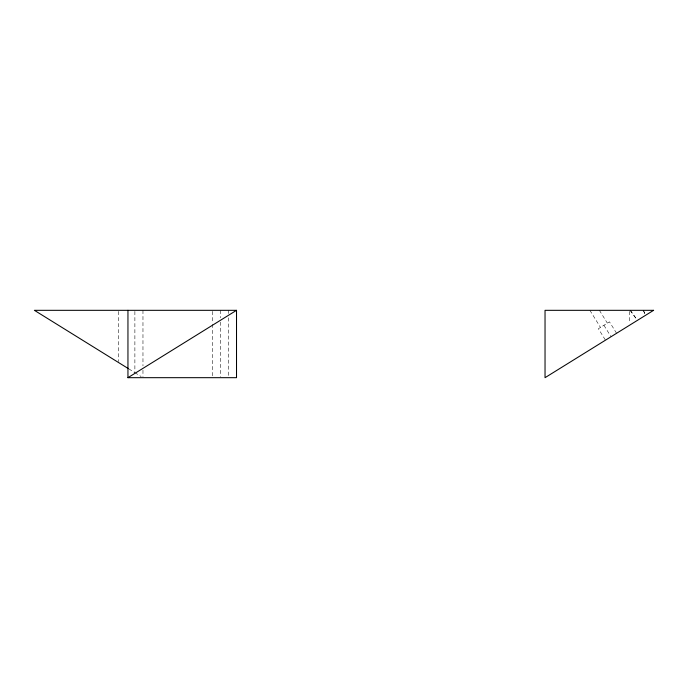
<?xml version="1.0" encoding="UTF-8"?>
<svg xmlns="http://www.w3.org/2000/svg" width="688" height="688" viewBox="0 0 688 688"><rect width="100%" height="100%" fill="white"/><g stroke="black" fill="none" stroke-linecap="round" stroke-linejoin="round"><path stroke-width="0.52" stroke-dasharray="3.44 2.58" d="M128.819 368.906L134.341 372.328M134.753 372.586L141.143 376.551M630.088 310.322L636.211 318.682M630.371 310.322L636.254 318.682M616.586 333.284L609.482 321.838L598.379 328.726L605.483 340.173M599.403 310.322L607.366 323.154M603.926 325.286L611.03 336.733M589.891 310.322L600.495 327.411M643.246 310.322L644.759 313.659M643.521 310.322L644.854 313.659M629.348 311.397L629.348 323.214M228.433 310.322L228.433 313.53M228.433 317.804L228.433 376.611M220.349 310.322L220.349 317.804M220.349 322.079L220.349 376.611M212.265 311.389L212.265 323.154M212.265 324.22L212.265 376.611M142.966 310.322L142.966 365.921M142.966 370.196L142.966 376.611M134.882 311.397L134.882 372.664M118.714 311.389L118.714 361.57"/><path stroke-width="1.03" d="M127.951 377.678L236.517 310.322L236.517 377.678L127.951 377.678L127.951 310.322M236.517 310.322L34.4 310.322L128.364 368.622M653.6 310.322L545.034 377.678L545.034 310.322L653.6 310.322"/></g></svg>
